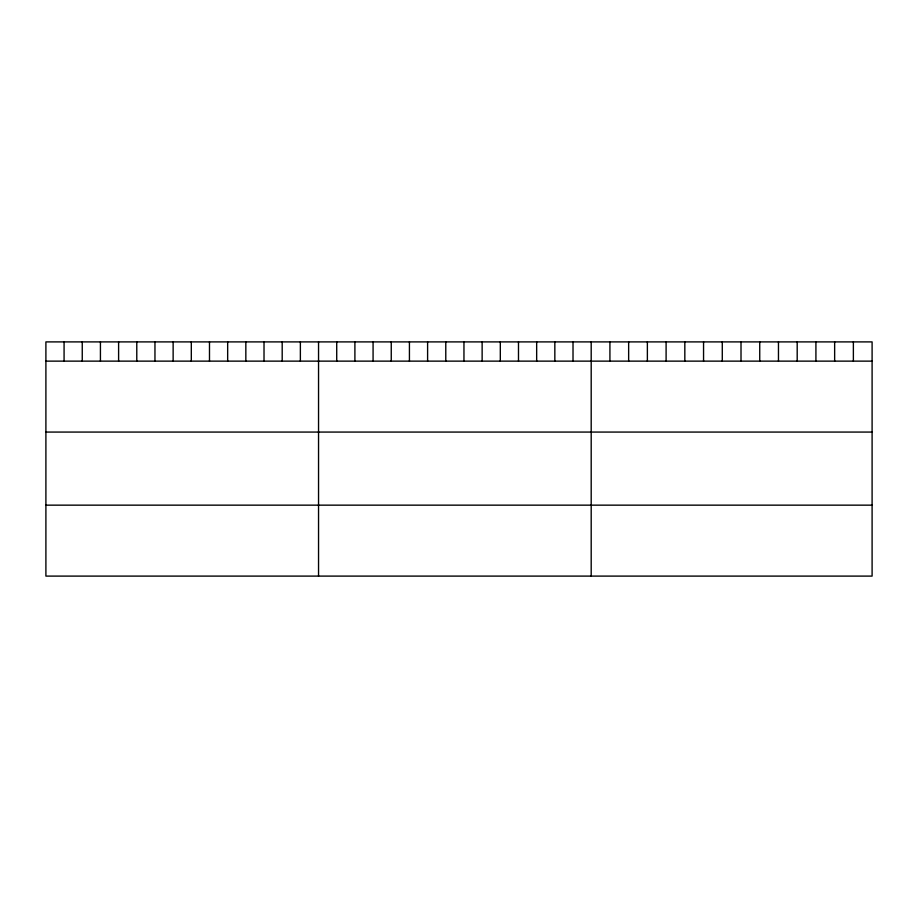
<?xml version="1.0" encoding="UTF-8"?>
<svg xmlns="http://www.w3.org/2000/svg" width="918" height="918" viewBox="0 0 918 918"><rect width="100%" height="100%" fill="white"/><g stroke="black" fill="none" stroke-linecap="round" stroke-linejoin="round"><path stroke-width="1.38" d="M872.1 361.13L872.1 576.102L45.9 576.102L45.9 341.898L872.1 341.898L872.1 361.13L45.9 361.13M45.9 432.068L872.1 432.068M45.9 505.152L872.1 505.152M853.373 341.898L853.373 361.13M834.646 341.898L834.646 361.13M815.918 341.898L815.918 361.13M797.191 341.898L797.191 361.13M778.464 341.898L778.464 361.13M759.737 341.898L759.737 361.13M741.01 341.898L741.01 361.13M722.282 341.898L722.282 361.13M703.555 341.898L703.555 361.13M684.828 341.898L684.828 361.13M666.101 341.898L666.101 361.13M647.374 341.898L647.374 361.13M628.646 341.898L628.646 361.13M609.919 341.898L609.919 361.13M591.192 341.898L591.192 576.102M573.016 341.898L573.016 361.13M554.839 341.898L554.839 361.13M536.663 341.898L536.663 361.13M518.486 341.898L518.486 361.13M500.31 341.898L500.31 361.13M482.134 341.898L482.134 361.13M463.957 341.898L463.957 361.13M445.781 341.898L445.781 361.13M427.604 341.898L427.604 361.13M409.428 341.898L409.428 361.13M391.252 341.898L391.252 361.13M373.075 341.898L373.075 361.13M354.899 341.898L354.899 361.13M336.722 341.898L336.722 361.13M318.546 341.898L318.546 576.102M300.37 341.898L300.37 361.13M282.193 341.898L282.193 361.13M264.017 341.898L264.017 361.13M245.84 341.898L245.84 361.13M227.664 341.898L227.664 361.13M209.488 341.898L209.488 361.13M191.311 341.898L191.311 361.13M173.135 341.898L173.135 361.13M154.958 341.898L154.958 361.13M136.782 341.898L136.782 361.13M118.606 341.898L118.606 361.13M100.429 341.898L100.429 361.13M82.253 341.898L82.253 361.13M64.076 341.898L64.076 361.13"/></g></svg>
